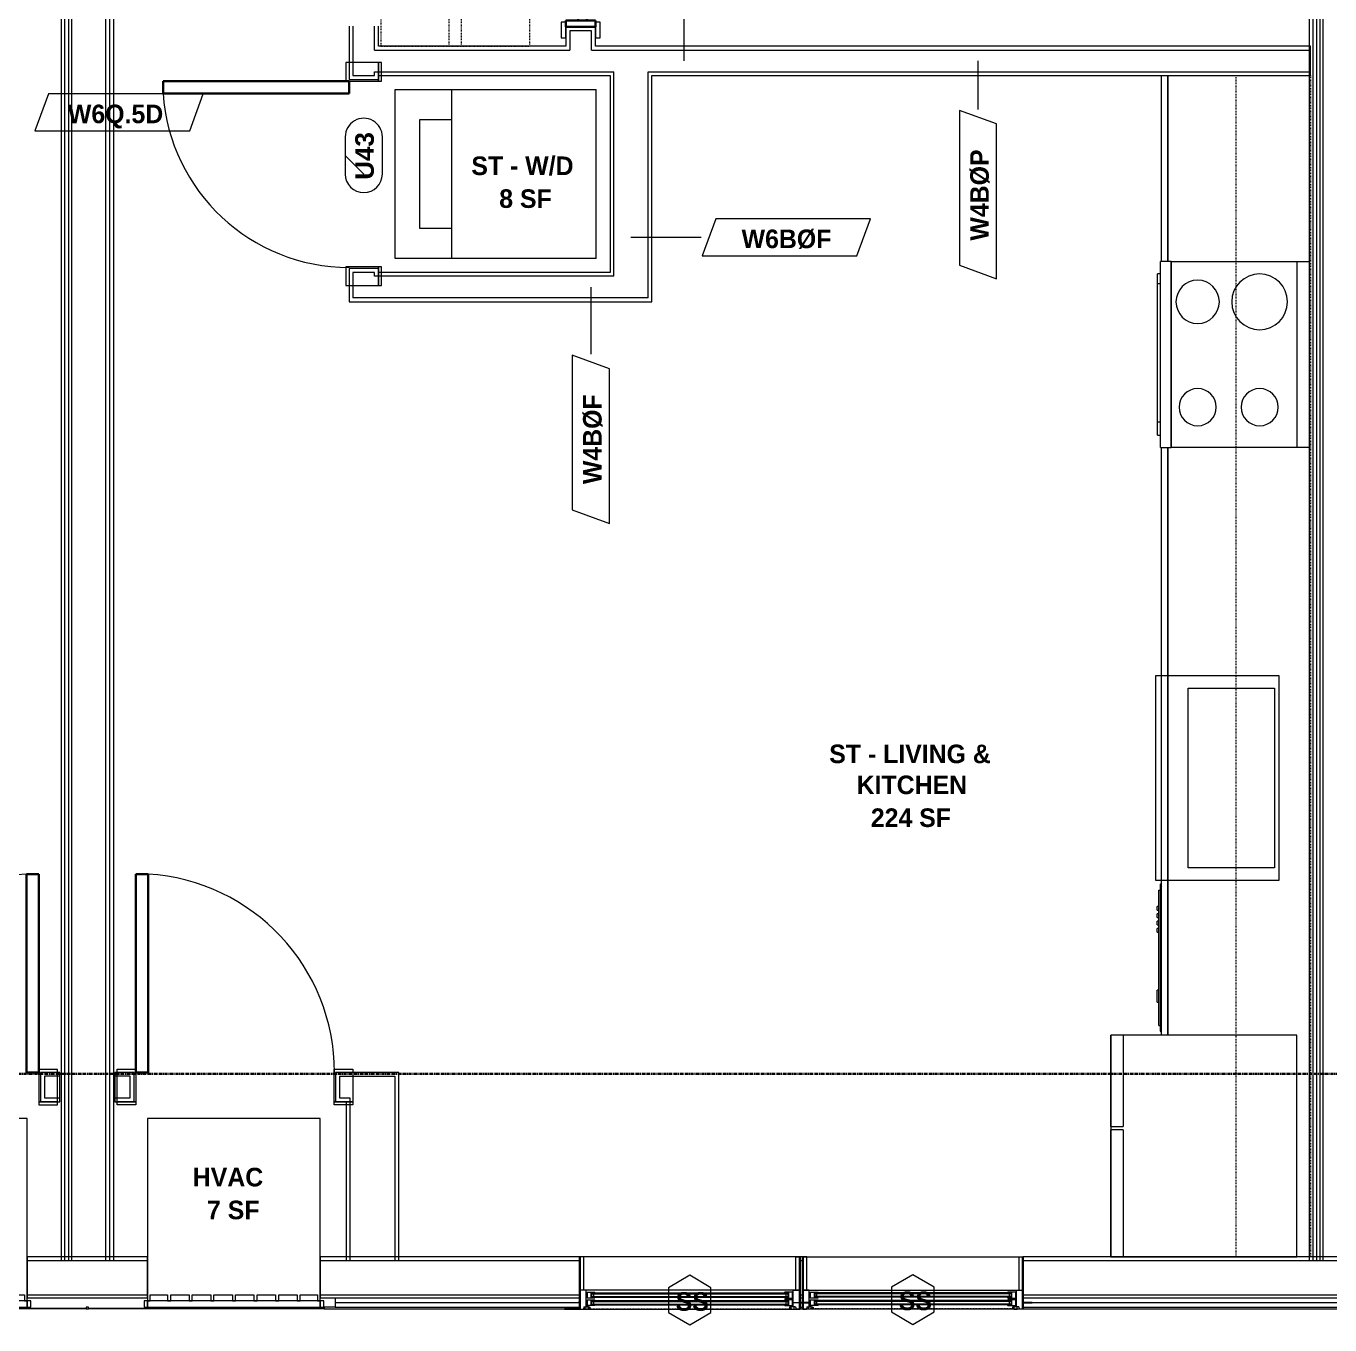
# Model space of a CAD drawing. Header units: inches. Extents: x -4058 to -1781, y 9814 to 12264.
# Drawn here: x -2724.6 to -2514.2, y 11245.3 to 11454.9 of the extents above; entities that cross this region are included whole.
import ezdxf

# ---------------------------------------------------------------- set-up
doc = ezdxf.new("R2010")
doc.units = ezdxf.units.IN
doc.header["$MEASUREMENT"] = 0
doc.linetypes.add('Dash', pattern=[0.25, 0.125, -0.125])
doc.linetypes.add('Grid Line 1_2_', pattern=[0.875, 0.5, -0.125, 0.125, -0.125])
for name, color, linetype, lineweight in [('0-1', 7, 'Continuous', 5), ('0-2', 7, 'Continuous', 9), ('A-AREA-IDEN', 2, 'Continuous', 9), ('A-DETL-GENF-HDLN-1', 7, 'Dash', 9), ('A-DETL-GENF-HDLN-2', 1, 'Continuous', 18), ('A-DOOR-3', 31, 'Continuous', 9), ('A-DOOR-4', 31, 'Continuous', 30), ('A-DOOR-FRAM-3', 31, 'Continuous', 30), ('A-DOOR-IDEN', 31, 'Continuous', 9), ('A-GENM-1', 7, 'Continuous', 9), ('A-GLAZ', 151, 'Continuous', 18), ('A-GLAZ-1', 10, 'Continuous', 30), ('A-GLAZ-2', 7, 'Continuous', 9), ('A-GLAZ-IDEN', 152, 'Continuous', 9), ('A-WALL', 113, 'Continuous', 18), ('A-WALL-1', 7, 'Continuous', 9), ('A-WALL-2', 250, 'Continuous', 18), ('A-WALL-3', 113, 'Continuous', 9), ('A-WALL-IDEN', 211, 'Continuous', 9), ('I-WALL-1', 7, 'Continuous', 9), ('I-WALL-2', 2, 'Continuous', 9), ('P-SANR-FIXT', 6, 'Continuous', 9), ('Q-CASE', 31, 'Continuous', 9), ('Q-CASE-HDLN', 31, 'Dash', 9), ('Q-SPCQ', 91, 'Continuous', 9), ('S-GRID-1', 1, 'Grid Line 1_2_', 30)]:
    doc.layers.add(name, color=color, linetype=linetype, lineweight=lineweight)
doc.styles.add('Arial_B', font='arialbd.ttf', dxfattribs={"height": 3})
doc.styles.add('Century Gothic_B', font='GOTHICB.TTF', dxfattribs={"height": 3})

# ---------------------------------------------------------------- blocks, each defined once
blk = doc.blocks.new('Perforated Panel at Magic-Pak - hvac panel - 3rd floor-2505074-UNITS PLANS - 3RD FLOOR')
at = {"layer": 'A-GLAZ-2'}
for p, q in [((-19.01, -4.13), (19.01, -4.13)), ((19.01, -4.19), (-19.01, -4.19))]:
    blk.add_line(p, q, dxfattribs=at)
blk = doc.blocks.new('Window-Double_Hung-Marvin-Essential - 2-WIDE _TEMP ALL LOW_ ESDH3066-3454268-UNITS PLANS - 3RD FLOOR')
at = {"layer": 'A-DETL-GENF-HDLN-1'}
blk.add_line((16.1, 4.22), (-16.5, 4.22), dxfattribs=at)
at = {"layer": 'A-DETL-GENF-HDLN-2'}
for p, q in [((-17.75, 4.28), (-17.16, 4.28)), ((-17.75, 4.28), (-17.75, 1.19)), ((-17.08, 3.87), (-17.16, 4.28)), ((-16.85, 4.25), (-16.85, 3.87)), ((-16.3, 4.25), (-16.85, 4.25)), ((-16.3, 4.01), (-16.3, 4.25)), ((-16.18, 4.22), (-16.1, 4.22)), ((-16.18, 4.22), (-16.18, 4.01)), ((-16.1, 3.97), (-16.1, 4.22)), ((16.18, 4.22), (16.1, 4.22)), ((16.1, 3.97), (16.1, 4.22)), ((16.18, 4.22), (16.18, 4.01)), ((16.3, 4.01), (16.3, 4.25)), ((16.3, 4.25), (16.85, 4.25)), ((16.85, 4.25), (16.85, 3.87)), ((17.08, 3.87), (17.16, 4.28)), ((17.75, 4.28), (17.16, 4.28)), ((17.75, 4.28), (17.75, 1.19)), ((-19.25, 3.23), (-19.25, 3.19)), ((-17.75, 3.23), (-19.25, 3.23)), ((-19.25, 3.19), (-17.9, 3.19)), ((-17.9, 3.19), (-17.9, 3.08)), ((-17.9, 3.08), (-17.75, 3.08)), ((-17.08, 3.87), (-16.19, 3.87)), ((-16.38, 3.77), (-16.72, 3.77)), ((-16.72, 3.77), (-16.72, 1.19)), ((-15.34, 3.69), (-16.56, 3.69)), ((-16.56, 2.75), (-16.56, 3.69)), ((-16.56, 2.75), (-15.34, 2.75)), ((-15.34, 2.47), (-16.56, 2.47)), ((-16.56, 1.53), (-16.56, 2.47)), ((-16.38, 3.87), (-16.38, 3.77)), ((-16.18, 4.01), (-16.3, 4.01)), ((-16.19, 3.97), (-16.1, 3.97)), ((-16.19, 3.87), (-16.19, 3.97)), ((-15.94, 2.87), (-15.94, 3.59)), ((-15.94, 3.59), (-15.28, 3.59)), ((-15.28, 2.87), (-15.94, 2.87)), ((-15.94, 1.65), (-15.94, 2.37)), ((-15.94, 2.37), (-15.28, 2.37)), ((-15.84, 2.88), (-15.84, 3.57)), ((-15.84, 1.66), (-15.84, 2.35)), ((-15.54, 3.01), (-15.54, 3.45)), ((-15.54, 1.79), (-15.54, 2.23)), ((-15.34, 3.69), (-15.28, 3.63)), ((-15.34, 2.75), (-15.28, 2.81)), ((-15.34, 2.47), (-15.28, 2.41)), ((-15.28, 3.59), (-15.28, 3.63)), ((-15.28, 2.81), (-15.28, 2.87)), ((-15.28, 2.37), (-15.28, 2.41)), ((15.34, 3.69), (15.28, 3.63)), ((15.28, 3.59), (15.28, 3.63)), ((15.94, 3.59), (15.28, 3.59)), ((15.28, 2.81), (15.28, 2.87)), ((15.28, 2.87), (15.94, 2.87)), ((15.34, 2.75), (15.28, 2.81)), ((15.34, 2.47), (15.28, 2.41)), ((15.28, 2.37), (15.28, 2.41)), ((15.94, 2.37), (15.28, 2.37)), ((15.34, 3.69), (16.56, 3.69)), ((16.56, 2.75), (15.34, 2.75)), ((15.34, 2.47), (16.56, 2.47)), ((15.54, 3.01), (15.54, 3.45)), ((15.54, 1.79), (15.54, 2.23)), ((15.84, 2.88), (15.84, 3.57)), ((15.84, 1.66), (15.84, 2.35)), ((15.94, 2.87), (15.94, 3.59)), ((15.94, 1.65), (15.94, 2.37)), ((16.19, 3.97), (16.1, 3.97)), ((16.18, 4.01), (16.3, 4.01)), ((16.19, 3.87), (16.19, 3.97)), ((17.08, 3.87), (16.19, 3.87)), ((16.38, 3.87), (16.38, 3.77)), ((16.38, 3.77), (16.72, 3.77)), ((16.56, 2.75), (16.56, 3.69)), ((16.56, 1.53), (16.56, 2.47)), ((16.72, 3.77), (16.72, 1.19)), ((17.75, 3.23), (19.25, 3.23)), ((17.9, 3.08), (17.75, 3.08)), ((17.9, 3.19), (17.9, 3.08)), ((19.25, 3.19), (17.9, 3.19)), ((19.25, 3.23), (19.25, 3.19)), ((-16.72, 1.19), (-17.75, 1.19)), ((-17.13, 1.16), (-17.13, -4.19)), ((-16.56, 1.53), (-15.34, 1.53)), ((-15.28, 1.65), (-15.94, 1.65)), ((-15.34, 1.53), (-15.28, 1.59)), ((-15.28, 1.59), (-15.28, 1.65)), ((15.28, 1.59), (15.28, 1.65)), ((15.28, 1.65), (15.94, 1.65)), ((15.34, 1.53), (15.28, 1.59)), ((16.56, 1.53), (15.34, 1.53)), ((16.72, 1.19), (17.75, 1.19)), ((17.12, -4.19), (17.12, 1.16)), ((-17.13, -4.19), (-17.75, -4.19)), ((17.12, -4.19), (17.75, -4.19))]:
    blk.add_line(p, q, dxfattribs=at)
at = {"layer": 'A-GLAZ'}
for p, q in [((15.84, 3.57), (-15.84, 3.57)), ((15.84, 3.45), (-15.84, 3.45)), ((15.84, 3.01), (-15.84, 3.01)), ((15.84, 2.88), (-15.84, 2.88)), ((15.84, 2.35), (-15.84, 2.35)), ((15.84, 2.23), (-15.84, 2.23)), ((15.84, 1.79), (-15.84, 1.79)), ((15.84, 1.66), (-15.84, 1.66))]:
    blk.add_line(p, q, dxfattribs=at)
at = {"layer": 'A-GLAZ-1'}
for p, q in [((-17.75, 4.28), (-17.75, 1.19)), ((17.75, 1.19), (17.75, 4.28)), ((-17.75, 1.16), (-17.75, -4.19)), ((17.75, -4.19), (17.75, 1.16))]:
    blk.add_line(p, q, dxfattribs=at)
at = {"layer": 'A-GLAZ-2'}
for p, q in [((17.75, 4.28), (-17.75, 4.28)), ((20.21, 4.25), (17.75, 4.25)), ((20.21, 4.19), (20.21, 4.25)), ((17.75, 4.19), (20.21, 4.19)), ((-17.75, 1.19), (17.75, 1.19)), ((-17.75, -4.19), (17.75, -4.19))]:
    blk.add_line(p, q, dxfattribs=at)
blk = doc.blocks.new('Window-Double_Hung-Marvin-Essential - 2-WIDE _TEMP ALL LOW_ ESDH3066-3454271-UNITS PLANS - 3RD FLOOR')
at = {"layer": 'A-DETL-GENF-HDLN-1'}
blk.add_line((16.1, -4.22), (-16.5, -4.22), dxfattribs=at)
at = {"layer": 'A-DETL-GENF-HDLN-2'}
for p, q in [((-17.13, 4.19), (-17.75, 4.19)), ((-17.13, -1.16), (-17.13, 4.19)), ((17.12, 4.19), (17.75, 4.19)), ((17.12, 4.19), (17.12, -1.16)), ((-16.72, -1.19), (-17.75, -1.19)), ((-17.75, -4.28), (-17.75, -1.19)), ((-16.72, -3.77), (-16.72, -1.19)), ((-16.56, -1.53), (-15.34, -1.53)), ((-16.56, -1.53), (-16.56, -2.47)), ((-15.28, -1.65), (-15.94, -1.65)), ((-15.94, -1.65), (-15.94, -2.37)), ((-15.84, -1.66), (-15.84, -2.35)), ((-15.54, -1.79), (-15.54, -2.23)), ((-15.34, -1.53), (-15.28, -1.59)), ((-15.28, -1.59), (-15.28, -1.65)), ((15.34, -1.53), (15.28, -1.59)), ((15.28, -1.59), (15.28, -1.65)), ((15.28, -1.65), (15.94, -1.65)), ((16.56, -1.53), (15.34, -1.53)), ((15.54, -1.79), (15.54, -2.23)), ((15.84, -1.66), (15.84, -2.35)), ((15.94, -1.65), (15.94, -2.37)), ((16.56, -1.53), (16.56, -2.47)), ((16.72, -3.77), (16.72, -1.19)), ((16.72, -1.19), (17.75, -1.19)), ((17.75, -4.28), (17.75, -1.19)), ((-19.25, -3.23), (-19.25, -3.19)), ((-19.25, -3.19), (-17.9, -3.19)), ((-17.75, -3.23), (-19.25, -3.23)), ((-17.9, -3.19), (-17.9, -3.08)), ((-17.9, -3.08), (-17.75, -3.08)), ((-17.08, -3.87), (-17.16, -4.28)), ((-17.08, -3.87), (-16.19, -3.87)), ((-16.85, -4.25), (-16.85, -3.87)), ((-16.38, -3.77), (-16.72, -3.77)), ((-15.34, -2.47), (-16.56, -2.47)), ((-16.56, -2.75), (-15.34, -2.75)), ((-16.56, -2.75), (-16.56, -3.69)), ((-15.34, -3.69), (-16.56, -3.69)), ((-16.38, -3.87), (-16.38, -3.77)), ((-16.18, -4.01), (-16.3, -4.01)), ((-16.3, -4.01), (-16.3, -4.25)), ((-16.19, -3.87), (-16.19, -3.97)), ((-16.19, -3.97), (-16.1, -3.97)), ((-16.18, -4.22), (-16.18, -4.01)), ((-16.1, -3.97), (-16.1, -4.22)), ((-15.94, -2.37), (-15.28, -2.37)), ((-15.28, -2.87), (-15.94, -2.87)), ((-15.94, -2.87), (-15.94, -3.59)), ((-15.94, -3.59), (-15.28, -3.59)), ((-15.84, -2.88), (-15.84, -3.57)), ((-15.54, -3.01), (-15.54, -3.45)), ((-15.34, -2.47), (-15.28, -2.41)), ((-15.34, -2.75), (-15.28, -2.81)), ((-15.34, -3.69), (-15.28, -3.63)), ((-15.28, -2.37), (-15.28, -2.41)), ((-15.28, -2.81), (-15.28, -2.87)), ((-15.28, -3.59), (-15.28, -3.63)), ((15.28, -2.37), (15.28, -2.41)), ((15.94, -2.37), (15.28, -2.37)), ((15.34, -2.47), (15.28, -2.41)), ((15.34, -2.75), (15.28, -2.81)), ((15.28, -2.81), (15.28, -2.87)), ((15.28, -2.87), (15.94, -2.87)), ((15.28, -3.59), (15.28, -3.63)), ((15.94, -3.59), (15.28, -3.59)), ((15.34, -3.69), (15.28, -3.63)), ((15.34, -2.47), (16.56, -2.47)), ((16.56, -2.75), (15.34, -2.75)), ((15.34, -3.69), (16.56, -3.69)), ((15.54, -3.01), (15.54, -3.45)), ((15.84, -2.88), (15.84, -3.57)), ((15.94, -2.87), (15.94, -3.59)), ((16.19, -3.97), (16.1, -3.97)), ((16.1, -3.97), (16.1, -4.22)), ((16.18, -4.22), (16.18, -4.01)), ((16.18, -4.01), (16.3, -4.01)), ((17.08, -3.87), (16.19, -3.87)), ((16.19, -3.87), (16.19, -3.97)), ((16.3, -4.01), (16.3, -4.25)), ((16.38, -3.87), (16.38, -3.77)), ((16.38, -3.77), (16.72, -3.77)), ((16.56, -2.75), (16.56, -3.69)), ((16.85, -4.25), (16.85, -3.87)), ((17.08, -3.87), (17.16, -4.28)), ((17.9, -3.08), (17.75, -3.08)), ((17.75, -3.23), (19.25, -3.23)), ((17.9, -3.19), (17.9, -3.08)), ((19.25, -3.19), (17.9, -3.19)), ((19.25, -3.23), (19.25, -3.19)), ((-17.75, -4.28), (-17.16, -4.28)), ((-16.3, -4.25), (-16.85, -4.25)), ((-16.18, -4.22), (-16.1, -4.22)), ((16.18, -4.22), (16.1, -4.22)), ((16.3, -4.25), (16.85, -4.25)), ((17.75, -4.28), (17.16, -4.28))]:
    blk.add_line(p, q, dxfattribs=at)
at = {"layer": 'A-GLAZ'}
for p, q in [((15.84, -1.66), (-15.84, -1.66)), ((15.84, -1.79), (-15.84, -1.79)), ((15.84, -2.23), (-15.84, -2.23)), ((15.84, -2.35), (-15.84, -2.35)), ((15.84, -2.88), (-15.84, -2.88)), ((15.84, -3.01), (-15.84, -3.01)), ((15.84, -3.45), (-15.84, -3.45)), ((15.84, -3.57), (-15.84, -3.57))]:
    blk.add_line(p, q, dxfattribs=at)
at = {"layer": 'A-GLAZ-1'}
for p, q in [((-17.75, -1.16), (-17.75, 4.19)), ((17.75, 4.19), (17.75, -1.16)), ((-17.75, -4.28), (-17.75, -1.19)), ((17.75, -1.19), (17.75, -4.28))]:
    blk.add_line(p, q, dxfattribs=at)
at = {"layer": 'A-GLAZ-2'}
for p, q in [((-17.75, 4.19), (17.75, 4.19)), ((-17.75, -1.19), (17.75, -1.19)), ((17.75, -4.19), (20.21, -4.19)), ((20.21, -4.19), (20.21, -4.25)), ((17.75, -4.28), (-17.75, -4.28)), ((20.21, -4.25), (17.75, -4.25))]:
    blk.add_line(p, q, dxfattribs=at)
blk = doc.blocks.new('V-Series_EWC4_SPVU_RFA_2015 - 2ND AND 3RD FLOOR-2226480-UNITS PLANS - 3RD FLOOR')
at = {"layer": 'A-GENM-1'}
for p, q in [((-3859.97, 11740.34), (-3859.97, 11739.78)), ((-3858.97, 11740.34), (-3859.97, 11740.34)), ((-3858.97, 11739.78), (-3858.97, 11740.34)), ((-3859.97, 11739.78), (-3859.97, 11711.9)), ((-3858.97, 11739.78), (-3859.97, 11739.78)), ((-3859.97, 11739.78), (-3858.97, 11739.78)), ((-3858.97, 11711.9), (-3858.97, 11739.78)), ((-3829.54, 11739.78), (-3858.97, 11739.78)), ((-3858.97, 11739.78), (-3858.97, 11739.34)), ((-3858.97, 11739.34), (-3857.97, 11739.34)), ((-3857.97, 11739.34), (-3857.97, 11736.54)), ((-3829.54, 11711.9), (-3829.54, 11739.78)), ((-3857.97, 11736.54), (-3858.97, 11736.54)), ((-3858.97, 11736.54), (-3858.97, 11736.04)), ((-3858.97, 11736.04), (-3857.97, 11736.04)), ((-3857.97, 11736.04), (-3857.97, 11733.06)), ((-3857.97, 11733.06), (-3858.97, 11733.06)), ((-3858.97, 11733.06), (-3858.97, 11732.56)), ((-3858.97, 11732.56), (-3857.97, 11732.56)), ((-3857.97, 11732.56), (-3857.97, 11729.57)), ((-3857.97, 11729.57), (-3858.97, 11729.57)), ((-3858.97, 11729.57), (-3858.97, 11729.07)), ((-3858.97, 11729.07), (-3857.97, 11729.07)), ((-3857.97, 11729.07), (-3857.97, 11726.09)), ((-3857.97, 11726.09), (-3858.97, 11726.09)), ((-3858.97, 11726.09), (-3858.97, 11725.59)), ((-3858.97, 11725.59), (-3857.97, 11725.59)), ((-3857.97, 11725.59), (-3857.97, 11722.61)), ((-3857.97, 11722.61), (-3858.97, 11722.61)), ((-3858.97, 11722.61), (-3858.97, 11722.11)), ((-3858.97, 11722.11), (-3857.97, 11722.11)), ((-3857.97, 11722.11), (-3857.97, 11719.12)), ((-3857.97, 11719.12), (-3858.97, 11719.12)), ((-3858.97, 11719.12), (-3858.97, 11718.62)), ((-3858.97, 11718.62), (-3857.97, 11718.62)), ((-3857.97, 11718.62), (-3857.97, 11715.64)), ((-3857.97, 11715.64), (-3858.97, 11715.64)), ((-3858.97, 11715.64), (-3858.97, 11715.14)), ((-3858.97, 11715.14), (-3857.97, 11715.14)), ((-3857.97, 11715.14), (-3857.97, 11712.34)), ((-3859.97, 11711.9), (-3858.97, 11711.9)), ((-3859.97, 11711.9), (-3859.97, 11711.34)), ((-3858.97, 11711.9), (-3859.97, 11711.9)), ((-3859.97, 11711.34), (-3858.97, 11711.34)), ((-3857.97, 11712.34), (-3858.97, 11712.34)), ((-3858.97, 11712.34), (-3858.97, 11711.9)), ((-3858.97, 11711.34), (-3858.97, 11711.9)), ((-3858.97, 11711.9), (-3829.54, 11711.9))]:
    blk.add_line(p, q, dxfattribs=at)
blk = doc.blocks.new('CTR - 1st Phase - Shell_rvt-1-UNITS PLANS - 3RD FLOOR')
at = {"layer": 'A-WALL-1'}
for p, q in [((-2705.01, 11256.26), (-2724.44, 11256.26)), ((-2724.44, 11256.26), (-2724.44, 11249.64)), ((-2705.01, 11249.64), (-2705.01, 11256.26)), ((-2635.28, 11256.26), (-2677.14, 11256.26)), ((-2677.14, 11256.26), (-2677.14, 11249.64)), ((-2599.27, 11256.26), (-2599.78, 11256.26)), ((-2445.74, 11256.26), (-2563.77, 11256.26)), ((-2635.28, 11250.89), (-2635.28, 11250.92)), ((-2599.78, 11250.92), (-2599.78, 11250.89)), ((-2599.27, 11250.89), (-2599.27, 11250.92)), ((-2563.77, 11250.92), (-2563.77, 11250.89)), ((-2724.44, 11249.64), (-2705.01, 11249.64)), ((-2714.54, 11248.14), (-2714.91, 11248.14)), ((-2714.91, 11248.14), (-2714.91, 11247.89)), ((-2714.91, 11247.89), (-2714.54, 11247.89)), ((-2714.54, 11247.89), (-2714.54, 11248.14)), ((-2677.14, 11249.64), (-2674.76, 11249.64)), ((-2674.76, 11248.14), (-2676.51, 11248.14)), ((-2676.51, 11248.14), (-2676.51, 11247.89)), ((-2676.51, 11247.89), (-2637.74, 11247.89)), ((-2674.76, 11249.64), (-2674.76, 11248.14)), ((-2599.78, 11247.89), (-2599.27, 11247.89)), ((-2561.31, 11247.89), (-2445.74, 11247.89))]:
    blk.add_line(p, q, dxfattribs=at)
at = {"layer": 'A-WALL-2'}
for p, q in [((-2724.44, 11255.64), (-2705.01, 11255.64)), ((-2677.14, 11255.64), (-2635.28, 11255.64)), ((-2599.78, 11255.64), (-2599.27, 11255.64)), ((-2563.77, 11255.64), (-2445.74, 11255.64)), ((-2724.44, 11250.14), (-2705.01, 11250.14)), ((-2677.14, 11250.14), (-2635.28, 11250.14)), ((-2599.78, 11250.14), (-2599.27, 11250.14)), ((-2563.77, 11250.14), (-2445.74, 11250.14)), ((-2674.76, 11249.64), (-2635.28, 11249.64)), ((-2674.76, 11248.89), (-2635.28, 11248.89)), ((-2674.76, 11248.14), (-2635.28, 11248.14)), ((-2599.78, 11249.64), (-2599.27, 11249.64)), ((-2599.78, 11248.89), (-2599.27, 11248.89)), ((-2599.78, 11248.14), (-2599.27, 11248.14)), ((-2563.77, 11249.64), (-2445.74, 11249.64)), ((-2563.77, 11248.89), (-2445.74, 11248.89)), ((-2563.77, 11248.14), (-2445.74, 11248.14))]:
    blk.add_line(p, q, dxfattribs=at)
at = {"layer": '0-2'}
for name, p, rotation in [('V-Series_EWC4_SPVU_RFA_2015 - 2ND AND 3RD FLOOR-2226480-UNITS PLANS - 3RD FLOOR', (8987.47, 15108.11), 89.99999999999993), ('V-Series_EWC4_SPVU_RFA_2015 - 2ND AND 3RD FLOOR-2226480-UNITS PLANS - 3RD FLOOR', (9034.77, 15108.11), 89.99999999999993), ('Window-Double_Hung-Marvin-Essential - 2-WIDE _TEMP ALL LOW_ ESDH3066-3454268-UNITS PLANS - 3RD FLOOR', (-2617.53, 11252.08), 180)]:
    blk.add_blockref(name, p, dxfattribs=dict(at, rotation=rotation))
for name, p in [('Window-Double_Hung-Marvin-Essential - 2-WIDE _TEMP ALL LOW_ ESDH3066-3454271-UNITS PLANS - 3RD FLOOR', (-2581.52, 11252.08)), ('Perforated Panel at Magic-Pak - hvac panel - 3rd floor-2505074-UNITS PLANS - 3RD FLOOR', (-2733.92, 11252.08)), ('Perforated Panel at Magic-Pak - hvac panel - 3rd floor-2505074-UNITS PLANS - 3RD FLOOR', (-2695.52, 11252.08))]:
    blk.add_blockref(name, p, dxfattribs=at)
blk = doc.blocks.new('CTR - 1st Phase - Common Walls_rvt-1-UNITS PLANS - 3RD FLOOR')
at = {"layer": 'A-WALL-2'}
for p, q in [((-2516.94, 11255.64), (-2516.94, 11640.61)), ((-2516.31, 11255.64), (-2516.31, 11640.61)), ((-2515.81, 11255.64), (-2515.81, 11640.61)), ((-2515.31, 11255.64), (-2515.31, 11640.61)), ((-2718.35, 11255.64), (-2718.35, 11622.61)), ((-2717.72, 11255.64), (-2717.72, 11622.61)), ((-2717.22, 11255.64), (-2717.22, 11622.61)), ((-2711.72, 11255.64), (-2711.72, 11622.61)), ((-2711.1, 11255.64), (-2711.1, 11622.61))]:
    blk.add_line(p, q, dxfattribs=at)
at = {"layer": 'I-WALL-1'}
for p, q in [((-2718.97, 11622.61), (-2718.97, 11255.64)), ((-2710.47, 11255.64), (-2710.47, 11622.61)), ((-2517.56, 11601.87), (-2517.56, 11255.64)), ((-2718.97, 11255.64), (-2710.47, 11255.64)), ((-2517.56, 11255.64), (-2508.69, 11255.64))]:
    blk.add_line(p, q, dxfattribs=at)
blk = doc.blocks.new('CTR - 1st Phase - Structure_rvt-1-UNITS PLANS - 3RD FLOOR')
at = {"layer": 'S-GRID-1'}
blk.add_line((-1781.27, 11285.79), (-4041.78, 11285.79), dxfattribs=at)
blk = doc.blocks.new('SWING - SINGLE - FLUSH - SWING - 32_ x 80_ - WITH ACOUSTICAL SEAL-4346071-UNITS PLANS - 3RD FLOOR')
at = {"layer": 'A-DOOR-3'}
for p, q in [((-16, 2.87), (-19, 2.87)), ((-19, 2.87), (-19, -2.38)), ((-16, -2.38), (-16, 2.87)), ((19, 2.87), (16, 2.87)), ((16, 2.87), (16, -2.38)), ((19, -2.38), (19, 2.87)), ((-19, -2.38), (-16, -2.38)), ((-16, -2.38), (-19, -2.38)), ((-19, -2.38), (-19, -2.88)), ((-19, -2.88), (-16, -2.88)), ((-16, -2.88), (-16, -2.38)), ((16, -2.38), (19, -2.38)), ((19, -2.38), (16, -2.38)), ((16, -2.38), (16, -2.88)), ((16, -2.88), (19, -2.88)), ((19, -2.88), (19, -2.38))]:
    blk.add_line(p, q, dxfattribs=at)
blk.add_arc((16, 2.37), 32.07, 93.5759, 180, dxfattribs=at)
at = {"layer": 'A-DOOR-4'}
for p, q in [((14, 2.37), (14, 34.38)), ((16, 34.38), (14, 34.38)), ((16, 2.37), (16, 34.38)), ((16, 2.37), (14, 2.37))]:
    blk.add_line(p, q, dxfattribs=at)
blk = doc.blocks.new('SLIDING - FLUSH - SLIDING - FLUSH - 5-0 x 6-8-3934327-UNITS PLANS - 3RD FLOOR')
at = {"layer": 'A-DOOR-3'}
for p, q in [((-30.25, 3), (-32.75, 3)), ((-32.75, 3), (-32.75, 2.25)), ((-32.75, 2.25), (-30.25, 2.25)), ((-30.25, 2.25), (-30.25, 3)), ((30.25, 3), (30.25, 2.25)), ((32.75, 3), (30.25, 3)), ((30.25, 2.25), (32.75, 2.25)), ((32.75, 2.25), (32.75, 3)), ((-30.25, -2.5), (-32.75, -2.5)), ((-32.75, -2.5), (-32.75, -3.25)), ((-32.75, -3.25), (-30.25, -3.25)), ((-30.25, -3.25), (-30.25, -2.5)), ((32.75, -2.5), (30.25, -2.5)), ((30.25, -2.5), (30.25, -3.25)), ((30.25, -3.25), (32.75, -3.25)), ((32.75, -3.25), (32.75, -2.5))]:
    blk.add_line(p, q, dxfattribs=at)
at = {"layer": 'A-DOOR-4'}
for p, q in [((1, 2.25), (-30, 2.25)), ((-30, 2.25), (-30, 0.87)), ((1, 0.87), (1, 2.25)), ((-30, 0.87), (1, 0.87)), ((30, 0.87), (-1, 0.87)), ((-1, 0.87), (-1, -0.5)), ((30, -0.5), (30, 0.87)), ((-1, -0.5), (30, -0.5))]:
    blk.add_line(p, q, dxfattribs=at)
at = {"layer": 'A-DOOR-FRAM-3'}
for p, q in [((-30, 2.25), (-31, 2.25)), ((-31, 2.25), (-31, -2.5)), ((-30, -2.5), (-30, 2.25)), ((31, 2.25), (30, 2.25)), ((30, 2.25), (30, -2.5)), ((31, -2.5), (31, 2.25)), ((-31, -2.5), (-30, -2.5)), ((30, -2.5), (31, -2.5))]:
    blk.add_line(p, q, dxfattribs=at)
blk = doc.blocks.new('OD_CW_Closet - OD_CW_Closet-3786619-UNITS PLANS - 3RD FLOOR')
at = {"layer": 'Q-CASE-HDLN'}
for p, q in [((68.99, 24), (0.74, 24)), ((0.74, 24), (0.74, 0)), ((68.99, 0), (68.99, 24)), ((0.74, 13), (68.99, 13)), ((0.74, 11), (68.99, 11)), ((0.74, 0), (68.99, 0))]:
    blk.add_line(p, q, dxfattribs=at)
blk = doc.blocks.new('SWING - SINGLE - FLUSH - SWING - FLUSH - 2-6 x 6-8 - PASSAGE-4346080-UNITS PLANS - 3RD FLOOR')
at = {"layer": 'A-DOOR-3'}
for p, q in [((-15, 2.875), (-18, 2.875)), ((-18, 2.875), (-18, -2.375)), ((-15, -2.375), (-15, 2.875)), ((18, 2.875), (15, 2.875)), ((15, 2.875), (15, -2.375)), ((18, -2.375), (18, 2.875)), ((-18, -2.375), (-15, -2.375)), ((-15, -2.375), (-18, -2.375)), ((-18, -2.375), (-18, -2.875)), ((-18, -2.875), (-15, -2.875)), ((-15, -2.875), (-15, -2.375)), ((15, -2.375), (18, -2.375)), ((18, -2.375), (15, -2.375)), ((15, -2.375), (15, -2.875)), ((15, -2.875), (18, -2.875)), ((18, -2.875), (18, -2.375))]:
    blk.add_line(p, q, dxfattribs=at)
blk.add_arc((15, 2.375), 30.067, 93.81407, 180, dxfattribs=at)
at = {"layer": 'A-DOOR-4'}
for p, q in [((13, 2.375), (13, 32.375)), ((15, 32.375), (13, 32.375)), ((15, 2.375), (15, 32.375)), ((15, 2.375), (13, 2.375))]:
    blk.add_line(p, q, dxfattribs=at)
blk = doc.blocks.new('Stacked Washer and Dryer - 26_x25_ - Private-3627842-UNITS PLANS - 3RD FLOOR')
at = {"layer": 'P-SANR-FIXT'}
for p, q in [((0, 13.625), (32.4375, 13.625)), ((0, 13.625), (0, -13.625)), ((23.34375, -13.625), (23.34375, 13.625)), ((32.4375, 13.625), (32.4375, -13.625)), ((28.53125, 8.75), (23.34375, 8.75)), ((28.53125, -8.75), (28.53125, 8.75)), ((23.34375, -8.75), (28.53125, -8.75)), ((32.4375, -13.625), (0, -13.625))]:
    blk.add_line(p, q, dxfattribs=at)
blk = doc.blocks.new('SWING - SINGLE - FLUSH - SWING - 32_ x 80_ - WITH ACOUSTICAL SEAL-4346081-UNITS PLANS - 3RD FLOOR')
at = {"layer": 'A-DOOR-3'}
for p, q in [((-19, 2.37), (-19, 2.87)), ((-19, 2.87), (-16, 2.87)), ((-19, 2.37), (-16, 2.37)), ((-19, -2.88), (-19, 2.37)), ((-16, 2.37), (-19, 2.37)), ((-16, 2.87), (-16, 2.37)), ((-16, 2.37), (-16, -2.88)), ((16, 2.37), (16, 2.87)), ((16, 2.87), (19, 2.87)), ((16, 2.37), (19, 2.37)), ((16, -2.88), (16, 2.37)), ((19, 2.37), (16, 2.37)), ((19, 2.87), (19, 2.37)), ((19, 2.37), (19, -2.88)), ((-16, -2.88), (-19, -2.88)), ((19, -2.88), (16, -2.88))]:
    blk.add_line(p, q, dxfattribs=at)
blk.add_arc((16, -2.38), 32.07, 180, 266.4241, dxfattribs=at)
at = {"layer": 'A-DOOR-4'}
for p, q in [((14, -2.38), (14, -34.38)), ((16, -2.38), (14, -2.38)), ((16, -2.38), (16, -34.38)), ((16, -34.38), (14, -34.38))]:
    blk.add_line(p, q, dxfattribs=at)
blk = doc.blocks.new('OD_CW_Base Cabinet - OD_CW_Base Cabinet-3857764-UNITS PLANS - 3RD FLOOR')
at = {"layer": 'Q-CASE'}
for p, q in [((36.49, 0), (131.34, 0)), ((161.34, 0), (191.34, 0)), ((0.74, -23.81), (0.74, -21.81))]:
    blk.add_line(p, q, dxfattribs=at)
blk = doc.blocks.new('OD_CW_Upper Cabinet - OD_CW_Upper Cabinet-4366993-UNITS PLANS - 3RD FLOOR')
at = {"layer": 'Q-CASE-HDLN'}
for p, q in [((0.74, -24), (0.74, -12)), ((0.74, -12), (191.34, -12)), ((191.34, -12), (191.34, -24)), ((191.34, -24), (0.74, -24))]:
    blk.add_line(p, q, dxfattribs=at)
blk = doc.blocks.new('Refrigerator_-_Side-by-Side_6047 - 36_ X 30_-345559-UNITS PLANS - 3RD FLOOR')
at = {"layer": 'Q-SPCQ'}
for p, q in [((17.87, 14.42), (-17.88, 14.42)), ((-17.88, 14.42), (-17.88, -15.58)), ((17.87, -15.58), (17.87, 14.42)), ((-17.88, -13.58), (-3.13, -13.58)), ((-17.88, -13.58), (-17.88, -15.58)), ((-3.13, -15.58), (-3.13, -13.58)), ((-2.63, -13.58), (17.87, -13.58)), ((-2.63, -13.58), (-2.63, -15.58)), ((17.87, -15.58), (17.87, -13.58)), ((-17.88, -15.58), (17.87, -15.58)), ((-3.13, -15.58), (-17.88, -15.58)), ((17.87, -15.58), (-2.63, -15.58))]:
    blk.add_line(p, q, dxfattribs=at)
blk = doc.blocks.new('Stainless Steel Farmhous Kitchen Sink - Stainless Steel Farmhous Kitchen Sink-4315883-UNITS PLANS - 3RD FLOOR')
at = {"layer": 'P-SANR-FIXT'}
for p, q in [((-33, 22.2), (-33, 2.25)), ((0, 22.2), (-33, 22.2)), ((0, 2.25), (0, 22.2)), ((-31, 3), (-31, 16.96)), ((-31, 16.96), (-2, 16.96)), ((-2, 16.96), (-2, 3)), ((-33, 2.25), (0, 2.25)), ((-2, 3), (-31, 3))]:
    blk.add_line(p, q, dxfattribs=at)
blk = doc.blocks.new('Wall Tag - Arch Wall-3956453-UNITS PLANS - 3RD FLOOR')
at = {"layer": 'A-WALL-IDEN'}
for p, q in [((-0.3561, 0.0937), (-0.4244, -0.0937)), ((0.4244, 0.0937), (-0.3561, 0.0937)), ((0.3561, -0.0937), (0.4244, 0.0937)), ((-0.4244, -0.0937), (0.3561, -0.0937))]:
    blk.add_line(p, q, dxfattribs=at)
blk = doc.blocks.new('Window Tag - ONE-4156801-UNITS PLANS - 3RD FLOOR')
at = {"layer": 'A-GLAZ-IDEN'}
for p, q in [((0, 0.125), (-0.1071, 0.0619)), ((0.107, 0.062), (0, 0.125)), ((-0.1071, 0.0619), (-0.1071, -0.0619)), ((0.107, -0.0624), (0.107, 0.062)), ((-0.1071, -0.0619), (0, -0.125)), ((0, -0.125), (0.107, -0.0624))]:
    blk.add_line(p, q, dxfattribs=at)
blk = doc.blocks.new('Door Tag - Type Mark-2601225-UNITS PLANS - 3RD FLOOR')
at = {"layer": 'A-DOOR-IDEN'}
for p, q in [((0.09375, 0.09375), (-0.09375, 0.09375)), ((-0.09375, -0.09375), (0.09375, -0.09375))]:
    blk.add_line(p, q, dxfattribs=at)
for centre, start, end in [((-0.09375, 0), 90, 270), ((0.09375, 0), 270, 90)]:
    blk.add_arc(centre, 0.09375, start, end, dxfattribs=at)

msp = doc.modelspace()

# ---------------------------------------------------------------- linework, layer by layer
at = {"layer": 'A-DOOR-IDEN'}
msp.add_line((-2670.12, 11430.99), (-2673.12, 11433.99), dxfattribs=at)
at = {"layer": 'A-WALL'}
for p, q in [((-2671.87, 11454.86), (-2671.87, 11446.87)), ((-2668.37, 11450.99), (-2668.37, 11454.86)), ((-2636.87, 11454.12), (-2636.87, 11450.99)), ((-2633.37, 11454.12), (-2636.87, 11454.12)), ((-2633.37, 11450.99), (-2633.37, 11454.12)), ((-2668.37, 11450.99), (-2636.87, 11450.99)), ((-2633.37, 11450.99), (-2517.37, 11450.99)), ((-2671.87, 11446.87), (-2668.37, 11446.87)), ((-2668.37, 11446.87), (-2668.37, 11447.49)), ((-2668.37, 11447.49), (-2629.75, 11447.49)), ((-2629.75, 11414.49), (-2629.75, 11447.49)), ((-2624.25, 11447.49), (-2517.37, 11447.49)), ((-2624.25, 11410.99), (-2624.25, 11447.49)), ((-2668.37, 11415.12), (-2671.87, 11415.12)), ((-2671.87, 11415.12), (-2671.87, 11410.99)), ((-2668.37, 11414.49), (-2668.37, 11415.12)), ((-2629.75, 11414.49), (-2668.37, 11414.49)), ((-2624.25, 11410.99), (-2671.87, 11410.99)), ((-2721.66, 11285.39), (-2721.66, 11281.89)), ((-2719.16, 11285.39), (-2721.66, 11285.39)), ((-2707.79, 11285.39), (-2710.29, 11285.39)), ((-2707.79, 11281.89), (-2707.79, 11285.39)), ((-2674.04, 11285.39), (-2674.04, 11281.89)), ((-2674.04, 11285.39), (-2665.1, 11285.39)), ((-2665.1, 11285.39), (-2665.1, 11255.64)), ((-2721.66, 11281.89), (-2719.16, 11281.89)), ((-2710.29, 11281.89), (-2707.79, 11281.89)), ((-2674.04, 11281.89), (-2672.35, 11281.89)), ((-2672.35, 11281.89), (-2672.35, 11255.64))]:
    msp.add_line(p, q, dxfattribs=at)
at = {"layer": 'A-WALL-3'}
for p, q in [((-2672.5, 11454.86), (-2672.5, 11446.24)), ((-2667.75, 11451.62), (-2667.75, 11454.86)), ((-2637.5, 11454.74), (-2637.5, 11451.62)), ((-2632.75, 11454.74), (-2637.5, 11454.74)), ((-2632.75, 11451.62), (-2632.75, 11454.74)), ((-2637.5, 11451.62), (-2667.75, 11451.62)), ((-2517.37, 11451.62), (-2632.75, 11451.62)), ((-2517.37, 11446.87), (-2517.37, 11451.62)), ((-2672.5, 11446.24), (-2667.75, 11446.24)), ((-2667.75, 11446.24), (-2667.75, 11446.87)), ((-2667.75, 11446.87), (-2630.37, 11446.87)), ((-2630.37, 11446.87), (-2630.37, 11415.12)), ((-2623.62, 11446.87), (-2517.37, 11446.87)), ((-2623.62, 11410.37), (-2623.62, 11446.87)), ((-2667.75, 11415.74), (-2672.5, 11415.74)), ((-2672.5, 11415.74), (-2672.5, 11410.37)), ((-2667.75, 11415.12), (-2667.75, 11415.74)), ((-2630.37, 11415.12), (-2667.75, 11415.12)), ((-2672.5, 11410.37), (-2623.62, 11410.37)), ((-2719.16, 11286.02), (-2722.29, 11286.02)), ((-2722.29, 11286.02), (-2722.29, 11281.27)), ((-2719.16, 11281.27), (-2719.16, 11286.02)), ((-2707.16, 11286.02), (-2710.29, 11286.02)), ((-2710.29, 11286.02), (-2710.29, 11281.27)), ((-2707.16, 11281.27), (-2707.16, 11286.02)), ((-2672.97, 11286.02), (-2674.66, 11286.02)), ((-2674.66, 11286.02), (-2674.66, 11281.27)), ((-2722.29, 11281.27), (-2719.16, 11281.27)), ((-2710.29, 11281.27), (-2707.16, 11281.27)), ((-2674.66, 11281.27), (-2672.97, 11281.27))]:
    msp.add_line(p, q, dxfattribs=at)
at = {"layer": 'A-WALL-IDEN'}
for p, q in [((-2618.41, 11449.24), (-2618.41, 11463.75)), ((-2571.01, 11449.24), (-2571.01, 11441.4)), ((-2627, 11420.78), (-2615.66, 11420.78)), ((-2633.49, 11412.74), (-2633.49, 11401.9))]:
    msp.add_line(p, q, dxfattribs=at)
at = {"layer": 'I-WALL-2'}
for p, q in [((-2664.47, 11286.02), (-2672.97, 11286.02)), ((-2664.47, 11255.64), (-2664.47, 11286.02)), ((-2672.97, 11281.27), (-2672.97, 11255.64)), ((-2672.97, 11255.64), (-2664.47, 11255.64))]:
    msp.add_line(p, q, dxfattribs=at)
at = {"layer": 'Q-CASE'}
for p, q in [((-2541.37, 11416.87), (-2541.37, 11446.87)), ((-2540.37, 11416.87), (-2540.37, 11446.87)), ((-2540.37, 11446.87), (-2540.37, 11416.87)), ((-2541.37, 11292.02), (-2541.37, 11386.87)), ((-2540.37, 11292.02), (-2540.37, 11386.87)), ((-2540.37, 11386.87), (-2540.37, 11292.02)), ((-2517.56, 11256.27), (-2519.56, 11256.27))]:
    msp.add_line(p, q, dxfattribs=at)
at = {"layer": 'Q-SPCQ'}
for p, q in [((-2541.56, 11386.87), (-2541.56, 11416.87)), ((-2539.81, 11416.87), (-2541.56, 11416.87)), ((-2539.81, 11416.87), (-2539.81, 11386.87)), ((-2539.81, 11386.87), (-2539.81, 11416.87)), ((-2539.81, 11416.87), (-2519.56, 11416.87)), ((-2519.56, 11416.87), (-2517.56, 11416.87)), ((-2519.56, 11416.87), (-2519.56, 11386.87)), ((-2542.06, 11413.26), (-2542.06, 11414.87)), ((-2541.56, 11414.87), (-2542.06, 11414.87)), ((-2542.06, 11390.99), (-2542.06, 11413.26)), ((-2541.56, 11413.26), (-2542.06, 11413.26)), ((-2542.06, 11388.87), (-2542.06, 11390.99)), ((-2542.06, 11390.99), (-2541.56, 11390.99)), ((-2542.06, 11388.87), (-2541.56, 11388.87)), ((-2541.56, 11386.87), (-2539.81, 11386.87)), ((-2519.56, 11386.87), (-2539.81, 11386.87)), ((-2517.56, 11386.87), (-2519.56, 11386.87)), ((-2541.84, 11293.61), (-2541.84, 11315.43)), ((-2541.84, 11315.43), (-2541.59, 11315.43)), ((-2541.59, 11316.32), (-2541.59, 11315.45)), ((-2541.59, 11315.45), (-2541.59, 11292.72)), ((-2541.37, 11316.52), (-2541.39, 11316.52)), ((-2542.09, 11312.21), (-2542.09, 11312.8)), ((-2541.84, 11312.8), (-2542.09, 11312.8)), ((-2542.09, 11312.21), (-2541.84, 11312.21)), ((-2542.09, 11311.03), (-2542.09, 11311.62)), ((-2541.84, 11311.62), (-2542.09, 11311.62)), ((-2542.09, 11311.03), (-2541.84, 11311.03)), ((-2542.09, 11309.85), (-2542.09, 11310.44)), ((-2541.84, 11310.44), (-2542.09, 11310.44)), ((-2542.09, 11309.85), (-2541.84, 11309.85)), ((-2542.09, 11308.67), (-2542.09, 11309.26)), ((-2541.84, 11309.26), (-2542.09, 11309.26)), ((-2542.09, 11308.67), (-2541.84, 11308.67)), ((-2541.84, 11299.31), (-2542.09, 11299.31)), ((-2542.09, 11298.33), (-2542.09, 11299.31)), ((-2542.09, 11297.34), (-2542.09, 11298.33)), ((-2542.09, 11297.34), (-2541.84, 11297.34)), ((-2541.84, 11293.61), (-2541.59, 11293.61)), ((-2541.39, 11292.52), (-2541.37, 11292.52))]:
    msp.add_line(p, q, dxfattribs=at)
for centre, radius, start, end in [((-2535.56, 11410.37), 3.5, 90, 270), ((-2535.56, 11410.37), 3.5, 270, 90), ((-2525.56, 11410.37), 4.5, 90, 270), ((-2525.56, 11410.37), 4.5, 270, 90), ((-2535.56, 11393.37), 3, 90, 270), ((-2535.56, 11393.37), 3, 270, 90), ((-2525.56, 11393.37), 3, 90, 270), ((-2525.56, 11393.37), 3, 270, 90), ((-2541.39, 11316.32), 0.197, 90, 180), ((-2540.52, 11315.45), 1.07, 143.6564, 180), ((-2541.39, 11292.72), 0.197, 180, 270), ((-2541.39, 11292.72), 0.197, 195, 255)]:
    msp.add_arc(centre, radius, start, end, dxfattribs=at)

# ---------------------------------------------------------------- block references
at = {"layer": '0-1'}
for name in ['CTR - 1st Phase - Structure_rvt-1-UNITS PLANS - 3RD FLOOR', 'CTR - 1st Phase - Shell_rvt-1-UNITS PLANS - 3RD FLOOR', 'CTR - 1st Phase - Common Walls_rvt-1-UNITS PLANS - 3RD FLOOR']:
    msp.add_blockref(name, (0, 0), dxfattribs=at)
at = {"layer": 'A-DOOR-3'}
for name, p, rotation in [('SLIDING - FLUSH - SLIDING - FLUSH - 5-0 x 6-8-3934327-UNITS PLANS - 3RD FLOOR', (-2635, 11485.74), 270.0000000000446), ('SWING - SINGLE - FLUSH - SWING - FLUSH - 2-6 x 6-8 - PASSAGE-4346080-UNITS PLANS - 3RD FLOOR', (-2670.12, 11430.99), 89.99999999997408), ('SWING - SINGLE - FLUSH - SWING - 32_ x 80_ - WITH ACOUSTICAL SEAL-4346081-UNITS PLANS - 3RD FLOOR', (-2690.91, 11283.64), 180)]:
    msp.add_blockref(name, p, dxfattribs=dict(at, rotation=rotation))
msp.add_blockref('SWING - SINGLE - FLUSH - SWING - 32_ x 80_ - WITH ACOUSTICAL SEAL-4346071-UNITS PLANS - 3RD FLOOR', (-2738.54, 11283.64), dxfattribs=at)
at = {"layer": 'A-DOOR-IDEN', "xscale": 31.99999999999999, "yscale": 31.99999999999999, "zscale": 31.99999999999999, "rotation": 89.99999999999955}
msp.add_blockref('Door Tag - Type Mark-2601225-UNITS PLANS - 3RD FLOOR', (-2670.12, 11433.99), dxfattribs=at)
at = {"layer": 'A-GLAZ-IDEN', "xscale": 31.99999999999999, "yscale": 31.99999999999999, "zscale": 31.99999999999999}
for p in [(-2617.53, 11249.27), (-2581.52, 11249.36)]:
    msp.add_blockref('Window Tag - ONE-4156801-UNITS PLANS - 3RD FLOOR', p, dxfattribs=at)
at = {"layer": 'A-WALL-IDEN', "xscale": 31.99999999999999, "yscale": 31.99999999999999, "zscale": 31.99999999999999}
for p in [(-2709.6, 11440.94), (-2601.93, 11420.78)]:
    msp.add_blockref('Wall Tag - Arch Wall-3956453-UNITS PLANS - 3RD FLOOR', p, dxfattribs=at)
at = {"layer": 'A-WALL-IDEN', "xscale": 31.99999999999999, "yscale": 31.99999999999999, "zscale": 31.99999999999999, "rotation": 89.99999999999955}
for p in [(-2571.01, 11427.67), (-2633.49, 11388.17)]:
    msp.add_blockref('Wall Tag - Arch Wall-3956453-UNITS PLANS - 3RD FLOOR', p, dxfattribs=at)
at = {"layer": 'P-SANR-FIXT'}
for name, p, rotation in [('Stacked Washer and Dryer - 26_x25_ - Private-3627842-UNITS PLANS - 3RD FLOOR', (-2632.62, 11430.99), 180), ('Stainless Steel Farmhous Kitchen Sink - Stainless Steel Farmhous Kitchen Sink-4315883-UNITS PLANS - 3RD FLOOR', (-2520.15, 11350.02), 89.99999999999945)]:
    msp.add_blockref(name, p, dxfattribs=dict(at, rotation=rotation))
at = {"layer": 'Q-CASE'}
for name, p, rotation in [('OD_CW_Closet - OD_CW_Closet-3786619-UNITS PLANS - 3RD FLOOR', (-2643.34, 11450.88), 90.00000000002066), ('OD_CW_Base Cabinet - OD_CW_Base Cabinet-3857764-UNITS PLANS - 3RD FLOOR', (-2541.37, 11255.53), 90.00000000000423), ('OD_CW_Upper Cabinet - OD_CW_Upper Cabinet-4366993-UNITS PLANS - 3RD FLOOR', (-2541.37, 11255.53), 89.99999999998337)]:
    msp.add_blockref(name, p, dxfattribs=dict(at, rotation=rotation))
at = {"layer": 'Q-SPCQ', "rotation": 269.999999999999}
msp.add_blockref('Refrigerator_-_Side-by-Side_6047 - 36_ X 30_-345559-UNITS PLANS - 3RD FLOOR', (-2533.98, 11274.14), dxfattribs=at)

# ---------------------------------------------------------------- texts
at = {"layer": 'A-AREA-IDEN', "char_height": 3, "attachment_point": 1, "style": 'Century Gothic_B'}
for s, insert, width in [('ST - W/D', (-2652.76, 11433.82), 20.402), ('8 SF', (-2648.26, 11428.52), 9.494), ('ST - LIVING &', (-2595.01, 11338.92), 31.613), ('KITCHEN', (-2590.59, 11333.92), 20.907), ('224 SF', (-2588.3, 11328.62), 15.352), ('HVAC', (-2697.71, 11270.62), 15.049), ('7 SF', (-2695.42, 11265.32), 9.494)]:
    msp.add_mtext(s, dxfattribs=dict(at, insert=insert, width=width))
at = {"layer": 'A-DOOR-IDEN', "insert": (-2671.5, 11430.06), "char_height": 3, "width": 9.393, "attachment_point": 1, "rotation": 90, "style": 'Arial_B'}
msp.add_mtext('U43', dxfattribs=at)
at = {"layer": 'A-GLAZ-IDEN', "char_height": 3, "width": 5.454, "attachment_point": 1, "style": 'Century Gothic_B'}
for insert in [(-2619.79, 11250.55), (-2583.78, 11250.65)]:
    msp.add_mtext('SS', dxfattribs=dict(at, insert=insert))
at = {"layer": 'A-WALL-IDEN', "char_height": 3, "attachment_point": 1, "style": 'Century Gothic_B'}
for s, insert, width in [('W6Q.5D', (-2717.86, 11442.19), 19.897), ('W6BØF', (-2609.15, 11422.03), 17.372)]:
    msp.add_mtext(s, dxfattribs=dict(at, insert=insert, width=width))
at = {"layer": 'A-WALL-IDEN', "char_height": 3, "attachment_point": 1, "rotation": 90, "style": 'Century Gothic_B'}
for s, insert, width in [('W4BØP', (-2572.26, 11420.24), 17.877), ('W4BØF', (-2634.74, 11380.95), 17.372)]:
    msp.add_mtext(s, dxfattribs=dict(at, insert=insert, width=width))

doc.saveas('drawing.dxf')
